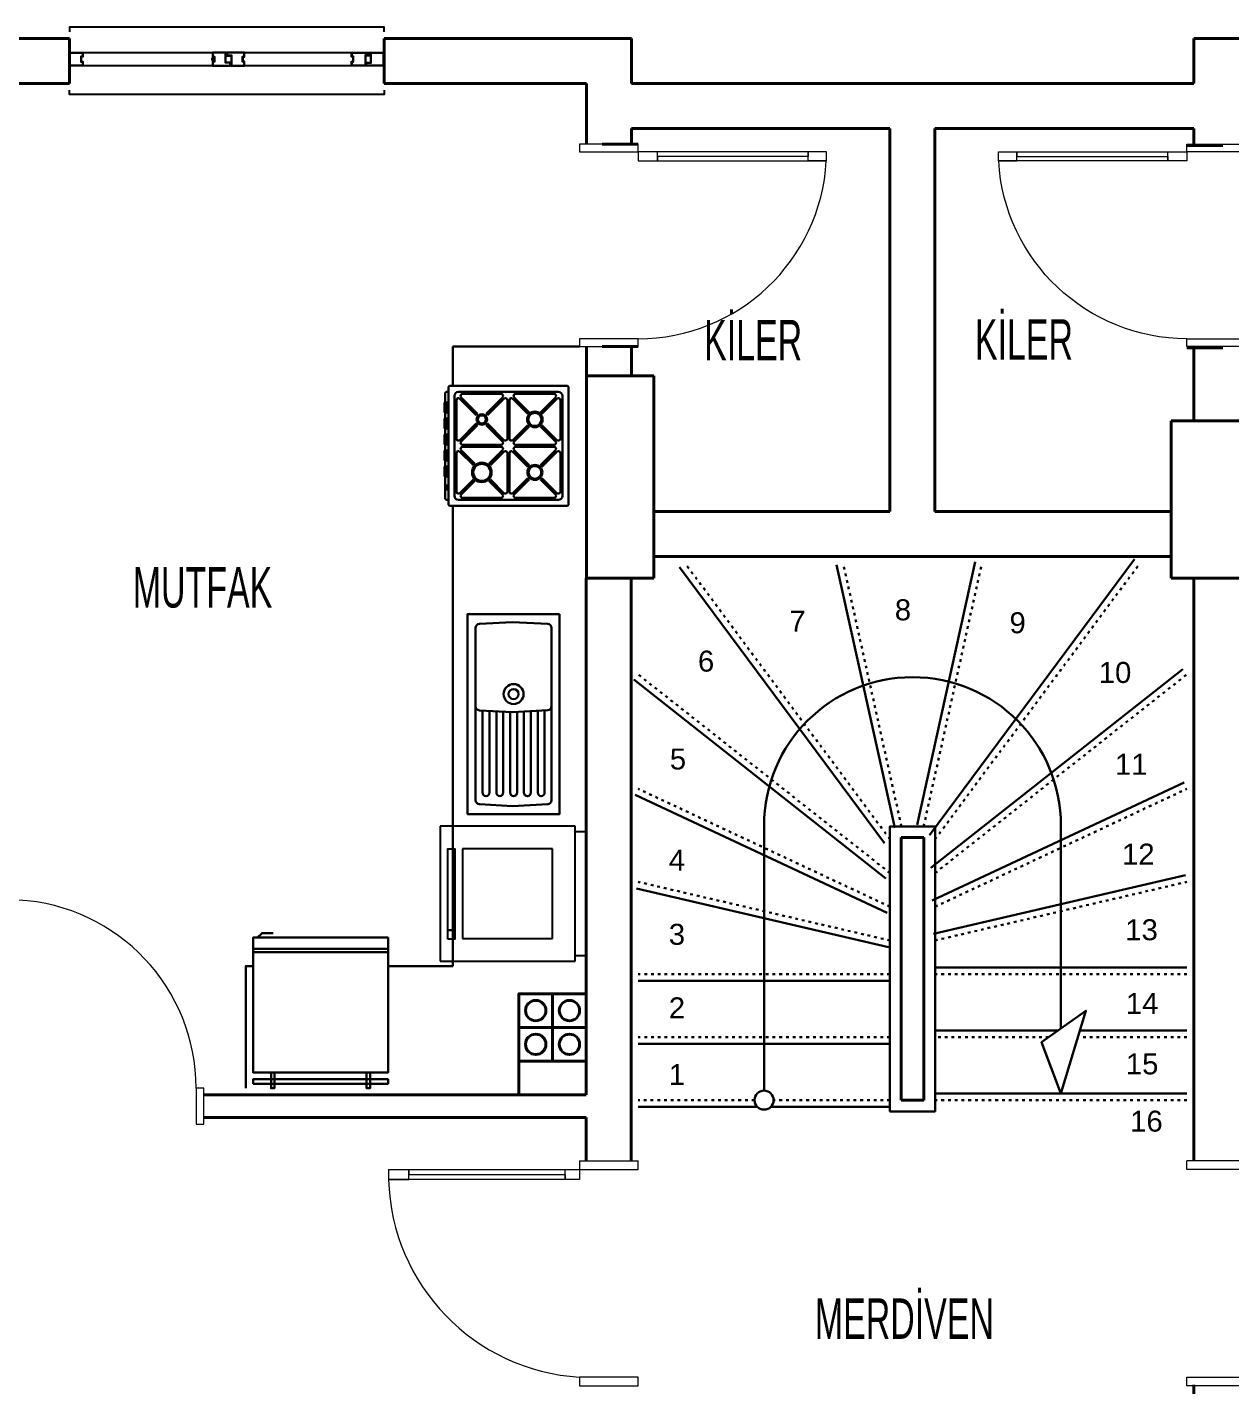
# Model space of a CAD drawing. Header units: millimetres. Extents: x 38 to 2313, y 33 to 1283.
# Drawn here: x 782 to 1317, y 679 to 1283 of the extents above; entities that cross this region are included whole.
import ezdxf

# ---------------------------------------------------------------- set-up
doc = ezdxf.new("R2010")
doc.units = ezdxf.units.MM
doc.linetypes.add('ACAD_ISO03W100', pattern=[30, 12, -18])
doc.layers.add('14_ISLAK_MEKAN_TEFRİŞ', color=134, linetype='Continuous')
for name, color, linetype, lineweight in [('duvar_40', 45, 'Continuous', 40), ('MERD_30', 31, 'Continuous', 30), ('PENC_25', 74, 'Continuous', 25), ('TEF', 145, 'Continuous', 30), ('yazı', 253, 'Continuous', 20)]:
    doc.layers.add(name, color=color, linetype=linetype, lineweight=lineweight)
doc.styles.add('ARIAL', font='Arial')
doc.styles.add('Kapı-pencere', font='Arial')

# ---------------------------------------------------------------- blocks, each defined once
blk = doc.blocks.new('bb11')
at = {"layer": '14_ISLAK_MEKAN_TEFRİŞ'}
for p, q in [((1053.819165, -291.899922), (993.819165, -291.899922)), ((993.819165, -291.899922), (993.819165, -351.899922)), ((1053.819165, -351.899922), (1053.819165, -291.899922)), ((1043.819165, -301.899922), (1003.819165, -301.899922)), ((1003.819165, -301.899922), (1003.819165, -341.899922)), ((1043.819165, -341.899922), (1043.819165, -301.899922)), ((1003.819165, -341.899922), (1043.819165, -341.899922)), ((993.819165, -351.899922), (1053.819165, -351.899922)), ((996.359176, -351.899922), (996.359176, -356.899922)), ((996.359176, -356.899922), (1046.359176, -356.899922)), ((1046.359176, -356.899922), (1051.359176, -356.899922))]:
    blk.add_line(p, q, dxfattribs=at)
at = {"layer": '14_ISLAK_MEKAN_TEFRİŞ', "flags": 128}
for points in [[(1003.591032, -295.395742), (1007.584748, -295.395742), (1007.584748, -298.404103), (1003.591032, -298.404103)], [(1007.584748, -295.395742), (1043.819165, -295.395742), (1043.819165, -298.404103), (1007.584748, -298.404103)]]:
    blk.add_lwpolyline(points, close=True, dxfattribs=at)
blk.add_lwpolyline([(1051.359176, -356.899922), (1051.359176, -351.899922)], dxfattribs=at)
blk = doc.blocks.new('ÖJKKÇNLŞFDDF')
at = {"layer": 'duvar_40', "ltscale": 20, "flags": 128}
blk.add_lwpolyline([(36100.401208, -8939.78028), (36100.401208, -8954.78028), (36115.401208, -8954.78028), (36115.401208, -8939.78028), (36100.401208, -8939.78028)], dxfattribs=at)
at = {"layer": 'duvar_40', "ltscale": 20}
blk.add_circle((36107.901208, -8947.28028), 4.53413, dxfattribs=at)
blk = doc.blocks.new('kapı2')
at = {"layer": 'PENC_25', "lineweight": 20}
for p, q in [((409311.172926, -107679.866619), (409307.172926, -107679.866619)), ((409307.172926, -107763.590025), (409303.700347, -107763.590025)), ((409303.700347, -107763.590025), (409303.700347, -107779.590169)), ((409307.172926, -107779.590118), (409307.172926, -107763.590025)), ((409393.700347, -107763.590076), (409390.227769, -107763.590076)), ((409390.227769, -107763.590076), (409390.227769, -107779.590169)), ((409393.700347, -107779.590221), (409393.700347, -107763.590076)), ((409303.700347, -107779.590118), (409307.172926, -107779.590118)), ((409390.227769, -107779.590169), (409393.700347, -107779.590169))]:
    blk.add_line(p, q, dxfattribs=at)
at = {"layer": 'PENC_25', "lineweight": 20, "flags": 128}
blk.add_lwpolyline([(409307.172926, -107679.866619), (409307.172926, -107763.590025), (409311.172926, -107763.590025), (409311.172926, -107679.866619), (409311.172926, -107687.939055), (409307.172926, -107687.939055), (409309.172926, -107687.939055), (409309.172926, -107755.028122), (409311.172926, -107755.028122), (409307.172926, -107755.028122)], dxfattribs=at)
at = {"layer": 'PENC_25', "lineweight": 20}
blk.add_arc((409306.42568, -107763.578774), 83.80209, 359.992273, 86.752553, dxfattribs=at)
blk = doc.blocks.new('kapı5')
at = {"layer": 'PENC_25', "lineweight": 20}
for p, q in [((409560.705341, -107795.961665), (409560.705341, -107799.820085)), ((409560.705341, -107795.961665), (409586.721362, -107795.961665)), ((409586.705358, -107799.820085), (409586.705358, -107795.961665)), ((409560.705341, -107799.820085), (409586.705358, -107799.820085)), ((409586.705376, -107892.103244), (409560.705358, -107892.103244)), ((409586.705376, -107892.103244), (409560.705358, -107892.103244)), ((409560.705358, -107892.103244), (409560.705358, -107895.961665)), ((409560.705358, -107895.961665), (409586.705376, -107895.961665)), ((409560.705358, -107895.961665), (409586.705376, -107895.961665)), ((409586.705376, -107895.961665), (409586.705376, -107892.103244)), ((409586.705376, -107895.961665), (409586.705376, -107892.103244))]:
    blk.add_line(p, q, dxfattribs=at)
at = {"layer": 'PENC_25', "lineweight": 20, "flags": 128}
for points in [[(409475.791018, -107799.820085), (409560.705341, -107799.820085), (409560.705341, -107804.26453), (409475.791018, -107804.26453), (409484.760391, -107804.26453), (409484.760391, -107799.820085), (409484.760391, -107802.042308), (409554.2344, -107802.042308), (409554.2344, -107804.26453), (409554.2344, -107799.820085)], [(409475.791018, -107799.820085), (409475.791018, -107804.26453)]]:
    blk.add_lwpolyline(points, dxfattribs=at)
at = {"layer": 'PENC_25', "lineweight": 20}
blk.add_arc((409566.262991, -107801.751152), 90.522859, 181.591029, 266.480123, dxfattribs=at)
blk = doc.blocks.new('kapı11')
at = {"layer": 'PENC_25', "lineweight": 20}
for p, q in [((409586.717106, -107343.754311), (409560.717013, -107343.754311)), ((409560.717013, -107343.754311), (409560.717013, -107347.226889)), ((409586.717106, -107347.226889), (409586.717106, -107343.754311)), ((409560.717013, -107347.226889), (409586.717106, -107347.226889)), ((409670.440512, -107351.226889), (409670.440512, -107347.226889)), ((409586.717106, -107430.281733), (409560.717013, -107430.281733)), ((409560.717013, -107430.281733), (409560.717013, -107433.754311)), ((409586.717106, -107433.754311), (409586.717106, -107430.281733)), ((409560.717013, -107433.754311), (409586.717106, -107433.754311))]:
    blk.add_line(p, q, dxfattribs=at)
at = {"layer": 'PENC_25', "lineweight": 20, "flags": 128}
blk.add_lwpolyline([(409670.440512, -107347.226889), (409586.717106, -107347.226889), (409586.717106, -107351.226889), (409670.440512, -107351.226889), (409662.368076, -107351.226889), (409662.368076, -107347.226889), (409662.368076, -107349.22689), (409595.279009, -107349.22689), (409595.279009, -107351.226889), (409595.279009, -107347.226889)], dxfattribs=at)
at = {"layer": 'PENC_25', "lineweight": 20}
blk.add_arc((409586.728408, -107346.479644), 83.80209, 269.992273, 356.752553, dxfattribs=at)
blk = doc.blocks.new('pencere1')
at = {"layer": 'PENC_25'}
for p, q in [((409339.85228, -107302.94499), (409459.338057, -107302.94499)), ((409459.338057, -107308.944994), (409339.85228, -107308.944994))]:
    blk.add_line(p, q, dxfattribs=at)
at = {"layer": 'PENC_25', "flags": 128}
for points in [[(409473.877057, -107293.736509), (409473.877057, -107291.736509), (409333.877057, -107291.736509), (409333.877057, -107293.736509)], [(409473.877057, -107319.736509), (409473.877057, -107321.653475), (409333.877057, -107321.653475), (409333.877057, -107319.736509)]]:
    blk.add_lwpolyline(points, dxfattribs=at)
for points in [[(409333.877057, -107302.94499), (409333.877057, -107308.944994), (409333.877057, -107308.944994)], [(409339.85228, -107308.944994), (409333.877057, -107308.944994), (409333.877057, -107302.94499), (409339.85228, -107302.94499), (409339.85228, -107304.944992), (409339.15228, -107304.944992), (409339.15228, -107306.944992), (409339.85228, -107306.944992)], [(409339.65228, -107308.744994), (409334.052276, -107308.744994), (409334.052276, -107303.14499), (409339.65228, -107303.14499), (409339.65228, -107304.744992), (409338.95228, -107304.744992), (409338.95228, -107307.144992), (409339.65228, -107307.144992)], [(409397.514409, -107308.944994), (409405.514412, -107308.944994), (409405.514412, -107307.444992), (409403.514411, -107307.444992), (409403.514411, -107302.94499), (409397.514409, -107302.94499), (409397.514409, -107304.944992), (409398.214409, -107304.944992), (409398.214409, -107306.944992), (409397.514409, -107306.944992)], [(409397.714409, -107308.744994), (409405.314412, -107308.744994), (409405.314412, -107307.644992), (409403.314411, -107307.644992), (409403.314411, -107303.14499), (409397.714409, -107303.14499), (409397.714409, -107304.744992), (409398.414409, -107304.744992), (409398.414409, -107307.144992), (409397.714409, -107307.144992)], [(409411.814414, -107302.94499), (409403.814411, -107302.94499), (409403.814411, -107304.444992), (409405.814412, -107304.444992), (409405.814412, -107308.944994), (409411.814414, -107308.944994), (409411.814414, -107306.944992), (409411.114414, -107306.944992), (409411.114414, -107304.944992), (409411.814414, -107304.944992)], [(409411.614414, -107303.14499), (409404.014411, -107303.14499), (409404.014411, -107304.244992), (409406.014412, -107304.244992), (409406.014412, -107308.744994), (409411.614414, -107308.744994), (409411.614414, -107307.144992), (409410.914414, -107307.144992), (409410.914414, -107304.744992), (409411.614414, -107304.744992)], [(409459.338057, -107302.94499), (409467.552275, -107302.94499), (409467.552275, -107304.444992), (409465.552274, -107304.444992), (409465.552274, -107308.944994), (409459.338057, -107308.944994), (409459.338057, -107306.944992), (409460.038057, -107306.944992), (409460.038057, -107304.944992), (409459.338057, -107304.944992)], [(409459.538057, -107303.14499), (409467.352275, -107303.14499), (409467.352275, -107304.244992), (409465.352274, -107304.244992), (409465.352274, -107308.744994), (409459.538057, -107308.744994), (409459.538057, -107307.144992), (409460.238057, -107307.144992), (409460.238057, -107304.744992), (409459.538057, -107304.744992)], [(409473.877057, -107308.944994), (409465.852274, -107308.944994), (409465.852274, -107307.444992), (409467.852275, -107307.444992), (409467.852275, -107302.94499), (409473.877057, -107302.94499), (409473.877057, -107305.944992)], [(409473.452277, -107308.744994), (409466.052274, -107308.744994), (409466.052274, -107307.644992), (409468.052275, -107307.644992), (409468.052275, -107303.14499), (409473.452277, -107303.14499), (409473.452277, -107304.744992), (409473.452277, -107307.144992)], [(409473.877057, -107302.94499), (409473.877057, -107308.944994)], [(409397.314409, -107305.444992), (409398.214409, -107305.444992), (409398.214409, -107306.444992), (409397.314409, -107306.444992)]]:
    blk.add_lwpolyline(points, close=True, dxfattribs=at)
blk = doc.blocks.new('jhngbklnkgb_fbgnlş')
at = {"layer": 'TEF', "linetype": 'Continuous'}
for p, q in [((-4958.113378, -13973.079768), (-4958.613378, -13973.579768)), ((-4958.613378, -13973.579768), (-4958.613378, -13978.391768)), ((-4957.028178, -13973.079768), (-4958.113378, -13973.079768)), ((-4957.028178, -13970.579768), (-4956.528178, -13970.079768)), ((-4957.028178, -13970.579768), (-4957.028178, -14029.579768)), ((-4897.528178, -13970.079768), (-4956.528178, -13970.079768)), ((-4954.028178, -13975.079768), (-4954.028178, -14025.079768)), ((-4902.028178, -13973.079768), (-4952.028178, -13973.079768)), ((-4930.649478, -13974.079768), (-4949.906878, -13974.079768)), ((-4904.149478, -13974.079768), (-4923.406878, -13974.079768)), ((-4900.028178, -13975.079768), (-4900.028178, -14025.079768)), ((-4897.028178, -13970.579768), (-4897.528178, -13970.079768)), ((-4897.028178, -13970.579768), (-4897.028178, -14029.579768)), ((-4959.028178, -13978.391768), (-4959.028178, -13983.391768)), ((-4957.028178, -13978.391768), (-4959.028178, -13978.391768)), ((-4958.028178, -13978.391768), (-4958.028178, -13983.391768)), ((-4957.528178, -13978.391768), (-4957.528178, -13983.391768)), ((-4953.028178, -13977.201068), (-4953.028178, -13996.458468)), ((-4951.321078, -13976.493968), (-4943.106578, -13984.708468)), ((-4950.613978, -13975.786868), (-4942.399478, -13984.001368)), ((-4929.942378, -13975.786868), (-4938.156878, -13984.001368)), ((-4929.235278, -13976.493968), (-4937.449778, -13984.708468)), ((-4927.528178, -13977.201068), (-4927.528178, -13996.458468)), ((-4926.528178, -13977.201068), (-4926.528178, -13996.458468)), ((-4917.313678, -13984.001368), (-4924.821078, -13976.493968)), ((-4916.606578, -13983.294268), (-4924.113978, -13975.786868)), ((-4903.442378, -13975.786868), (-4910.949778, -13983.294268)), ((-4902.735278, -13976.493968), (-4910.242678, -13984.001368)), ((-4901.028178, -13977.201068), (-4901.028178, -13996.458468)), ((-4957.028178, -13983.391768), (-4959.028178, -13983.391768)), ((-4959.028178, -13986.391768), (-4959.028178, -13991.391768)), ((-4957.028178, -13986.391768), (-4959.028178, -13986.391768)), ((-4958.613378, -13983.391768), (-4958.613378, -13986.391768)), ((-4958.028178, -13986.391768), (-4958.028178, -13991.391768)), ((-4957.528178, -13986.391768), (-4957.528178, -13991.391768)), ((-4943.106578, -13988.951068), (-4951.321078, -13997.165568)), ((-4942.399478, -13984.001368), (-4943.106578, -13984.708468)), ((-4943.106578, -13988.951068), (-4942.399478, -13989.658168)), ((-4938.156878, -13984.001368), (-4937.449778, -13984.708468)), ((-4937.449778, -13988.951068), (-4938.156878, -13989.658168)), ((-4937.449778, -13988.951068), (-4929.235278, -13997.165568)), ((-4916.606578, -13983.294268), (-4917.313678, -13984.001368)), ((-4910.242678, -13984.001368), (-4910.949778, -13983.294268)), ((-4957.028178, -13991.391768), (-4959.028178, -13991.391768)), ((-4957.028178, -13994.391768), (-4959.028178, -13994.391768)), ((-4959.028178, -13994.391768), (-4959.028178, -13999.391768)), ((-4958.613378, -13991.391768), (-4958.613378, -13994.391768)), ((-4958.028178, -13994.391768), (-4958.028178, -13999.391768)), ((-4957.528178, -13994.391768), (-4957.528178, -13999.391768)), ((-4942.399478, -13989.658168), (-4950.613978, -13997.872668)), ((-4938.156878, -13989.658168), (-4929.942378, -13997.872668)), ((-4917.313678, -13989.658168), (-4924.821078, -13997.165568)), ((-4916.606578, -13990.365268), (-4924.113978, -13997.872668)), ((-4916.606578, -13990.365268), (-4917.313678, -13989.658168)), ((-4910.242678, -13989.658168), (-4910.949778, -13990.365268)), ((-4903.442378, -13997.872668), (-4910.949778, -13990.365268)), ((-4902.735278, -13997.165568), (-4910.242678, -13989.658168)), ((-4957.028178, -13999.391768), (-4959.028178, -13999.391768)), ((-4959.028178, -14002.391768), (-4959.028178, -14007.391768)), ((-4957.028178, -14002.391768), (-4959.028178, -14002.391768)), ((-4958.613378, -13999.391768), (-4958.613378, -14002.391768)), ((-4958.028178, -14002.391768), (-4958.028178, -14007.391768)), ((-4957.528178, -14002.391768), (-4957.528178, -14007.391768)), ((-4950.613978, -14002.286868), (-4943.813678, -14009.087168)), ((-4930.649478, -13999.579768), (-4949.906878, -13999.579768)), ((-4930.649478, -14000.579768), (-4949.906878, -14000.579768)), ((-4929.942378, -14002.286868), (-4936.742678, -14009.087168)), ((-4924.113978, -14002.286868), (-4916.606578, -14009.794268)), ((-4904.149478, -13999.579768), (-4923.406878, -13999.579768)), ((-4904.149478, -14000.579768), (-4923.406878, -14000.579768)), ((-4910.949778, -14009.794268), (-4903.442378, -14002.286868)), ((-4957.028178, -14007.391768), (-4959.028178, -14007.391768)), ((-4958.613378, -14007.391768), (-4958.613378, -14010.391768)), ((-4953.028178, -14003.701068), (-4953.028178, -14022.958468)), ((-4951.321078, -14002.993968), (-4944.520778, -14009.794268)), ((-4943.813678, -14009.087168), (-4944.520778, -14009.794268)), ((-4936.742678, -14009.087168), (-4936.035578, -14009.794268)), ((-4929.235278, -14002.993968), (-4936.035578, -14009.794268)), ((-4927.528178, -14003.701068), (-4927.528178, -14022.958468)), ((-4926.528178, -14003.701068), (-4926.528178, -14022.958468)), ((-4924.821078, -14002.993968), (-4917.313678, -14010.501368)), ((-4910.242678, -14010.501368), (-4902.735278, -14002.993968)), ((-4901.028178, -14003.701068), (-4901.028178, -14022.958468)), ((-4957.028178, -14010.391768), (-4959.028178, -14010.391768)), ((-4959.028178, -14010.391768), (-4959.028178, -14015.391768)), ((-4957.028178, -14015.391768), (-4959.028178, -14015.391768)), ((-4958.613378, -14015.391768), (-4958.613378, -14026.579768)), ((-4958.028178, -14010.391768), (-4958.028178, -14015.391768)), ((-4957.528178, -14010.391768), (-4957.528178, -14015.391768)), ((-4924.821078, -14023.665568), (-4917.313678, -14016.158168)), ((-4917.313678, -14010.501368), (-4916.606578, -14009.794268)), ((-4917.313678, -14016.158168), (-4916.606578, -14016.865268)), ((-4910.949778, -14009.794268), (-4910.242678, -14010.501368)), ((-4910.949778, -14016.865268), (-4910.242678, -14016.158168)), ((-4910.242678, -14016.158168), (-4902.735278, -14023.665568)), ((-4957.028178, -14019.891768), (-4958.113378, -14019.891768)), ((-4958.113378, -14019.891768), (-4958.113378, -14021.891768)), ((-4957.028178, -14021.891768), (-4958.113378, -14021.891768)), ((-4944.520778, -14016.865268), (-4951.321078, -14023.665568)), ((-4943.813678, -14017.572368), (-4950.613978, -14024.372668)), ((-4944.520778, -14016.865268), (-4943.813678, -14017.572368)), ((-4936.035578, -14016.865268), (-4936.742678, -14017.572368)), ((-4936.742678, -14017.572368), (-4929.942378, -14024.372668)), ((-4936.035578, -14016.865268), (-4929.235278, -14023.665568)), ((-4924.113978, -14024.372668), (-4916.606578, -14016.865268)), ((-4910.949778, -14016.865268), (-4903.442378, -14024.372668)), ((-4958.613378, -14026.579768), (-4958.113378, -14027.079768)), ((-4957.028178, -14027.079768), (-4958.113378, -14027.079768)), ((-4956.528178, -14030.079768), (-4957.028178, -14029.579768)), ((-4897.528178, -14030.079768), (-4956.528178, -14030.079768)), ((-4902.028178, -14027.079768), (-4952.028178, -14027.079768)), ((-4930.649478, -14026.079768), (-4949.906878, -14026.079768)), ((-4904.149478, -14026.079768), (-4923.406878, -14026.079768)), ((-4897.028178, -14029.579768), (-4897.528178, -14030.079768))]:
    blk.add_line(p, q, dxfattribs=at)
for centre, radius in [((-4940.278178, -13986.829768), 2.6357), ((-4940.278178, -13986.829768), 2.0357), ((-4913.778178, -13986.829768), 3.8928), ((-4913.778178, -13986.829768), 3.2928), ((-4940.278178, -14013.329768), 4.8755), ((-4940.278178, -14013.329768), 4.2755), ((-4913.778178, -14013.329768), 3.7635), ((-4913.778178, -14013.329768), 3.1635)]:
    blk.add_circle(centre, radius, dxfattribs=at)
for centre, radius, start, end in [((-4952.028178, -13975.079768), 2, 90, 180), ((-4949.906878, -13975.079768), 1, 90, 225), ((-4930.649478, -13975.079768), 1, 315, 90), ((-4923.406878, -13975.079768), 1, 90, 225), ((-4904.149478, -13975.079768), 1, 315, 90), ((-4902.028178, -13975.079768), 2, 0, 90), ((-4952.028178, -13977.201068), 1, 45, 180), ((-4928.528178, -13977.201068), 1, 0, 135), ((-4925.528178, -13977.201068), 1, 45, 180), ((-4902.028178, -13977.201068), 1, 0, 135), ((-4952.028178, -13996.458468), 1, 180, 315), ((-4952.028178, -14003.701068), 1, 45, 180), ((-4949.906878, -13998.579768), 1, 135, 270), ((-4949.906878, -14001.579768), 1, 90, 225), ((-4930.649478, -13998.579768), 1, 270, 45), ((-4930.649478, -14001.579768), 1, 315, 90), ((-4928.528178, -13996.458468), 1, 225, 0), ((-4928.528178, -14003.701068), 1, 0, 135), ((-4925.528178, -13996.458468), 1, 180, 315), ((-4925.528178, -14003.701068), 1, 45, 180), ((-4923.406878, -13998.579768), 1, 135, 270), ((-4923.406878, -14001.579768), 1, 90, 225), ((-4904.149478, -13998.579768), 1, 270, 45), ((-4904.149478, -14001.579768), 1, 315, 90), ((-4902.028178, -13996.458468), 1, 225, 0), ((-4902.028178, -14003.701068), 1, 0, 135), ((-4952.028178, -14022.958468), 1, 180, 315), ((-4928.528178, -14022.958468), 1, 225, 0), ((-4925.528178, -14022.958468), 1, 180, 315), ((-4902.028178, -14022.958468), 1, 225, 0), ((-4952.028178, -14025.079768), 2, 180, 270), ((-4949.906878, -14025.079768), 1, 135, 270), ((-4930.649478, -14025.079768), 1, 270, 45), ((-4923.406878, -14025.079768), 1, 135, 270), ((-4904.149478, -14025.079768), 1, 270, 45), ((-4902.028178, -14025.079768), 2, 270, 0)]:
    blk.add_arc(centre, radius, start, end, dxfattribs=at)
blk = doc.blocks.new('jkh_kbgjdlşgbsdjngşdnel')
at = {"layer": 'TEF', "flags": 128}
blk.add_lwpolyline([(-4901.0774, -14156.110742), (-4901.0774, -14056.110742), (-4947.0774, -14056.110742), (-4947.0774, -14156.110742)], close=True, dxfattribs=at)
blk.add_lwpolyline([(-4906.969449, -14151.213015), (-4924.5774, -14152.110742), (-4941.18535, -14151.213015, -0.398484), (-4943.0774, -14149.21593), (-4943.0774, -14109.97033), (-4943.0774, -14063.005553, -0.398484), (-4941.18535, -14061.008469), (-4924.5774, -14060.110742), (-4906.969449, -14061.008469, -0.398484), (-4905.0774, -14063.005553), (-4905.0774, -14149.21593, -0.398484)], format="xyb", close=True, dxfattribs=at)
for points in [[(-4936.1524, -14107.711865), (-4936.1524, -14066.835746, 1), (-4939.6024, -14066.835746), (-4939.6024, -14107.891034)], [(-4929.2524, -14107.353528), (-4929.2524, -14066.835746, 1), (-4932.7024, -14066.835746), (-4932.7024, -14107.532697)], [(-4922.3524, -14107.224182), (-4922.3524, -14066.835746, 1), (-4925.8024, -14066.835746), (-4925.8024, -14107.17436)], [(-4918.9024, -14107.400077), (-4918.9024, -14066.835746, -1), (-4915.4524, -14066.835746), (-4915.4524, -14107.575973)], [(-4912.0024, -14107.751868), (-4912.0024, -14066.835746, -1), (-4908.5524, -14066.835746), (-4908.5524, -14107.927763)], [(-4905.0774, -14110.005553, 0.398484), (-4906.969449, -14108.008469), (-4924.5774, -14107.110742), (-4941.181126, -14107.973022, 0.399097), (-4943.0774, -14109.97033)]]:
    blk.add_lwpolyline(points, format="xyb", dxfattribs=at)
at = {"layer": 'TEF'}
for radius in [5, 2.5]:
    blk.add_circle((-4924.0774, -14116.110742), radius, dxfattribs=at)
blk = doc.blocks.new('jhnkldgjkslgbjaskgdm')
at = {"layer": 'TEF', "flags": 128}
for points in [[(-5133.802356, -14184.077824), (-5133.802356, -14244.077824), (-5073.802356, -14244.077824), (-5073.802356, -14184.077824)], [(-5073.802356, -14249.077824), (-5133.802356, -14249.077824), (-5133.802356, -14247.077824), (-5073.802356, -14247.077824)]]:
    blk.add_lwpolyline(points, close=True, dxfattribs=at)
for points in [[(-5075.802356, -14184.077824), (-5077.802356, -14182.077824), (-5082.802356, -14182.077824)], [(-5073.802356, -14189.077824), (-5133.802356, -14189.077824)], [(-5073.802356, -14190.577824), (-5133.802356, -14190.577824)], [(-5124.302356, -14244.077824), (-5124.302356, -14251.077824), (-5125.802356, -14251.077824), (-5125.802356, -14244.077824)], [(-5083.302356, -14244.077824), (-5083.302356, -14251.077824), (-5081.802356, -14251.077824), (-5081.802356, -14244.077824)]]:
    blk.add_lwpolyline(points, dxfattribs=at)

msp = doc.modelspace()

# ---------------------------------------------------------------- linework, layer by layer
at = {"layer": 'duvar_40', "linetype": 'ByBlock'}
for p, q in [((680.407813, 1278.413353), (800.420829, 1278.413353)), ((940.420829, 1278.413353), (1050.260785, 1278.413353)), ((1050.260785, 1258.413353), (1050.260785, 1278.413353)), ((1300.262553, 1278.413353), (1410.262553, 1278.413353)), ((1300.262553, 1258.413353), (1300.262553, 1278.413353)), ((700.420829, 1258.413353), (800.420829, 1258.413353)), ((940.420829, 1258.413353), (1030.260785, 1258.413353)), ((1030.260785, 1231.39555), (1030.260785, 1258.413353)), ((1050.260785, 1258.413353), (1300.262553, 1258.413353)), ((1050.260785, 1238.413353), (1165.162558, 1238.413353)), ((1050.260785, 1231.39555), (1050.260785, 1238.413353)), ((1165.162558, 1238.413353), (1165.162558, 1067.989482)), ((1185.162558, 1238.413353), (1185.162558, 1067.989482)), ((1300.262553, 1238.413353), (1185.162558, 1238.413353)), ((1300.262553, 1230.850336), (1300.262553, 1238.413353)), ((1037.260785, 1231.39555), (1053.260878, 1231.39555)), ((1050.260706, 1231.395555), (1040.260706, 1231.395555)), ((1313.262553, 1230.850336), (1297.26246, 1230.850336)), ((1300.262633, 1230.850341), (1310.262633, 1230.850341)), ((1030.260785, 1128.413353), (1030.260785, 1141.39555)), ((1037.260785, 1141.39555), (1053.260878, 1141.39555)), ((1040.30529, 1141.395555), (1050.30529, 1141.395555)), ((1040.306046, 1141.384032), (1040.306046, 1141.39555)), ((1040.306046, 1141.39555), (1040.306046, 1141.384032)), ((1050.260785, 1128.413353), (1050.260785, 1141.395555)), ((1313.217969, 1140.850336), (1297.217876, 1140.850336)), ((1310.218049, 1140.850341), (1300.218049, 1140.850341)), ((1300.262553, 1108.413353), (1300.262553, 1140.850341)), ((1310.217292, 1140.838818), (1310.217292, 1140.850336)), ((1310.217292, 1140.850336), (1310.217292, 1140.838818)), ((1030.260785, 1038.413353), (1030.260785, 1128.413353)), ((1030.260785, 1128.413353), (1060.260785, 1128.413353)), ((1060.260785, 1128.413353), (1060.260785, 1038.413353)), ((1290.262553, 1038.413353), (1290.262553, 1108.413353)), ((1290.262553, 1108.413353), (1320.262553, 1108.413353)), ((1165.162558, 1067.989482), (1060.062564, 1067.989482)), ((1290.262553, 1067.989482), (1185.162558, 1067.989482)), ((1290.262553, 1047.989482), (1060.062564, 1047.989482)), ((1030.24913, 808.559692), (1030.24913, 1038.413353)), ((1060.260785, 1038.413353), (1030.260785, 1038.413353)), ((1050.24913, 779.188196), (1050.24913, 1038.413353)), ((1320.262553, 1038.413353), (1290.262553, 1038.413353)), ((1300.262553, 779.683754), (1300.262553, 1038.413353)), ((1180.262553, 922.989482), (1170.24913, 922.989482)), ((1170.24913, 806.236965), (1170.24913, 922.989482)), ((1180.262553, 806.236965), (1180.262553, 922.989482)), ((1030.24913, 808.559692), (860.244119, 808.559692)), ((1170.24913, 806.236965), (1180.262553, 806.236965)), ((860.244119, 798.559692), (1030.24913, 798.559692)), ((1030.24913, 779.188196), (1030.24913, 798.559692)), ((1300.262553, 656.236965), (1300.262553, 679.683754))]:
    msp.add_line(p, q, dxfattribs=at)
at = {"layer": 'duvar_40', "linetype": 'ByBlock', "flags": 128}
for points in [[(800.420829, 1258.413353), (800.420829, 1278.413353)], [(940.420829, 1258.413353), (940.420829, 1278.413353)], [(1000.249515, 823.559508), (1000.249515, 808.559692)]]:
    msp.add_lwpolyline(points, dxfattribs=at)
at = {"layer": 'MERD_30', "linetype": 'ByBlock', "flags": 128}
for points in [[(1177.270003, 928.637759), (1203.164602, 1045.637759)], [(1182.8535, 924.024831), (1273.953616, 1046.777348)], [(1162.840077, 920.449099), (1071.739961, 1043.201616)], [(1167.383443, 927.341205), (1141.488844, 1044.341205)], [(1183.404411, 909.592237), (1295.404411, 997.952268)], [(1163.390988, 904.881693), (1051.390988, 993.241723)], [(1183.989723, 894.953563), (1295.989723, 947.429837)], [(1163.9763, 889.520367), (1051.9763, 941.996641)], [(1164.569204, 874.315031), (1052.569204, 900.377114)], [(1184.582627, 880.158899), (1296.582627, 906.220982)], [(1297.262553, 865.236965), (1185.262553, 865.236965)], [(1165.24913, 859.236965), (1053.24913, 859.236965)], [(1240.014698, 837.236965), (1185.262553, 837.236965)], [(1297.262553, 837.236965), (1249.716367, 837.236965)], [(1165.24913, 831.236965), (1053.24913, 831.236965)], [(1297.262553, 809.236965), (1185.262553, 809.236965)], [(1106.274338, 803.236965), (1053.24913, 803.236965)], [(1165.24913, 803.236965), (1112.223923, 803.236965)]]:
    msp.add_lwpolyline(points, dxfattribs=at)
at = {"layer": 'MERD_30', "linetype": 'ACAD_ISO03W100', "ltscale": 0.1, "flags": 128}
for points in [[(1165.24913, 922.236965), (1074.149014, 1044.989482)], [(1170.312562, 927.989482), (1144.417963, 1044.989482)], [(1180.199122, 927.989482), (1206.093721, 1044.989482)], [(1185.262553, 922.236965), (1276.362669, 1044.989482)], [(1165.24913, 907.236965), (1053.24913, 995.596996)], [(1185.262553, 907.236965), (1297.262553, 995.596996)], [(1165.24913, 892.236965), (1053.24913, 944.713239)], [(1185.262553, 892.236965), (1297.262553, 944.713239)], [(1165.24913, 877.236965), (1053.24913, 903.299048)], [(1185.262553, 877.236965), (1297.262553, 903.299048)], [(1165.24913, 862.236965), (1053.24913, 862.236965)], [(1297.262553, 862.236965), (1185.262553, 862.236965)], [(1165.24913, 834.236965), (1053.24913, 834.236965)], [(1235.797662, 834.236965), (1185.262553, 834.236965)], [(1297.262553, 834.236965), (1248.810601, 834.236965)], [(1105.024276, 806.236965), (1053.24913, 806.236965)], [(1165.24913, 806.236965), (1113.473984, 806.236965)], [(1297.262553, 806.236965), (1185.262553, 806.236965)]]:
    msp.add_lwpolyline(points, dxfattribs=at)
at = {"layer": 'MERD_30', "linetype": 'ByBlock', "flags": 128}
msp.add_lwpolyline([(1109.24913, 810.461819), (1109.24913, 928.337533, -1), (1241.262553, 928.337533), (1241.262553, 838.124689)], format="xyb", dxfattribs=at)
for points in [[(1165.24913, 801.236965), (1185.262553, 801.236965), (1185.262553, 927.989482), (1165.24913, 927.989482)], [(1170.24913, 806.236965), (1180.262553, 806.236965), (1180.262553, 922.989482), (1170.24913, 922.989482)], [(1241.262553, 809.236965), (1232.642102, 831.992099), (1252.370164, 846.026645), (1241.262553, 809.236965)]]:
    msp.add_lwpolyline(points, close=True, dxfattribs=at)
at = {"layer": 'MERD_30', "linetype": 'ByBlock'}
msp.add_circle((1109.24913, 806.236965), 4.224854, dxfattribs=at)
at = {"layer": 'TEF'}
msp.add_line((1027.260785, 1141.39555), (970.872798, 1141.39555), dxfattribs=at)
at = {"layer": 'TEF', "flags": 128}
for points in [[(970.872798, 1123.867304), (970.872798, 1141.39555)], [(970.872798, 865.881547), (970.872798, 1070.533971)], [(878.806152, 811.559692), (878.806152, 865.881547), (882.090419, 865.881547)], [(942.090419, 865.881547), (970.872798, 865.881547)]]:
    msp.add_lwpolyline(points, dxfattribs=at)

# ---------------------------------------------------------------- block references
at = {"rotation": 90}
msp.add_blockref('bb11', (673.349208, -125.747483), dxfattribs=at)
at = {"layer": 'duvar_40', "linetype": 'ByBlock', "rotation": 180}
for p in [(37115.650723, -8101.220772), (37130.650338, -8101.220589), (37115.650723, -8116.220772), (37130.650338, -8116.220589)]:
    msp.add_blockref('ÖJKKÇNLŞFDDF', p, dxfattribs=at)
at = {"layer": 'PENC_25', "linetype": 'ByBlock'}
for name in ['pencere1', 'kapı11', 'kapı2', 'kapı5']:
    msp.add_blockref(name, (-408533.456228, 108575.149861), dxfattribs=at)
at = {"layer": 'PENC_25', "linetype": 'ByBlock', "xscale": -1}
for name in ['kapı11', 'kapı5']:
    msp.add_blockref(name, (410883.967912, 108575.149861), dxfattribs=at)
at = {"layer": 'TEF', "xscale": 0.888889, "yscale": 0.888889, "zscale": 0.888889}
msp.add_blockref('jhngbklnkgb_fbgnlş', (5375.174084, 13541.715987), dxfattribs=at)
at = {"layer": 'TEF', "xscale": -0.888889, "yscale": 0.888889, "zscale": 0.888889, "rotation": 180}
msp.add_blockref('jkh_kbgjdlşgbsdjngşdnel', (5374.873661, -11560.829645), dxfattribs=at)
at = {"layer": 'TEF', "xscale": -1}
msp.add_blockref('jhnkldgjkslgbjaskgdm', (-4191.711937, 15062.637489), dxfattribs=at)

# ---------------------------------------------------------------- texts
at = {"layer": 'MERD_30', "style": 'Kapı-pencere'}
for s, p in [('8', (1167.389567, 1019.642805, 0.006826)), ('7', (1120.502546, 1014.597475, 0.006826)), ('9', (1218.363942, 1013.876702, 0.006826)), ('6', (1079.867315, 996.818623, 0.006826)), ('10', (1258.037313, 991.773211, 0.006826)), ('5', (1067.362932, 953.286243, 0.006826)), ('11', (1265.250762, 950.929945, 0.006826)), ('12', (1268.383879, 910.989416, 0.006826)), ('4', (1066.900958, 908.358534, 0.007043)), ('3', (1066.900958, 875.309662, 0.006946)), ('13', (1269.826568, 877.353718, 0.006826)), ('14', (1270.074706, 844.610798, 0.006826)), ('15', (1270.074706, 817.702289, 0.006826)), ('16', (1271.998226, 792.235244, 0.006826))]:
    msp.add_text(s, height=9.333333, rotation=360, dxfattribs=at).set_placement(p)
for s, p in [('2', (1066.900958, 842.597987)), ('1', (1066.900958, 812.985206))]:
    msp.add_text(s, height=9.333333, dxfattribs=at).set_placement(p)
at = {"layer": 'yazı', "style": 'ARIAL', "width": 0.6}
for s, p in [('KİLER', (1082.599575, 1135.205915)), ('KİLER', (1202.999887, 1135.513212)), ('MUTFAK', (828.604715, 1025.29863)), ('MERDİVEN', (1131.832809, 700.072282))]:
    msp.add_text(s, height=18, dxfattribs=at).set_placement(p)

doc.saveas('drawing.dxf')
